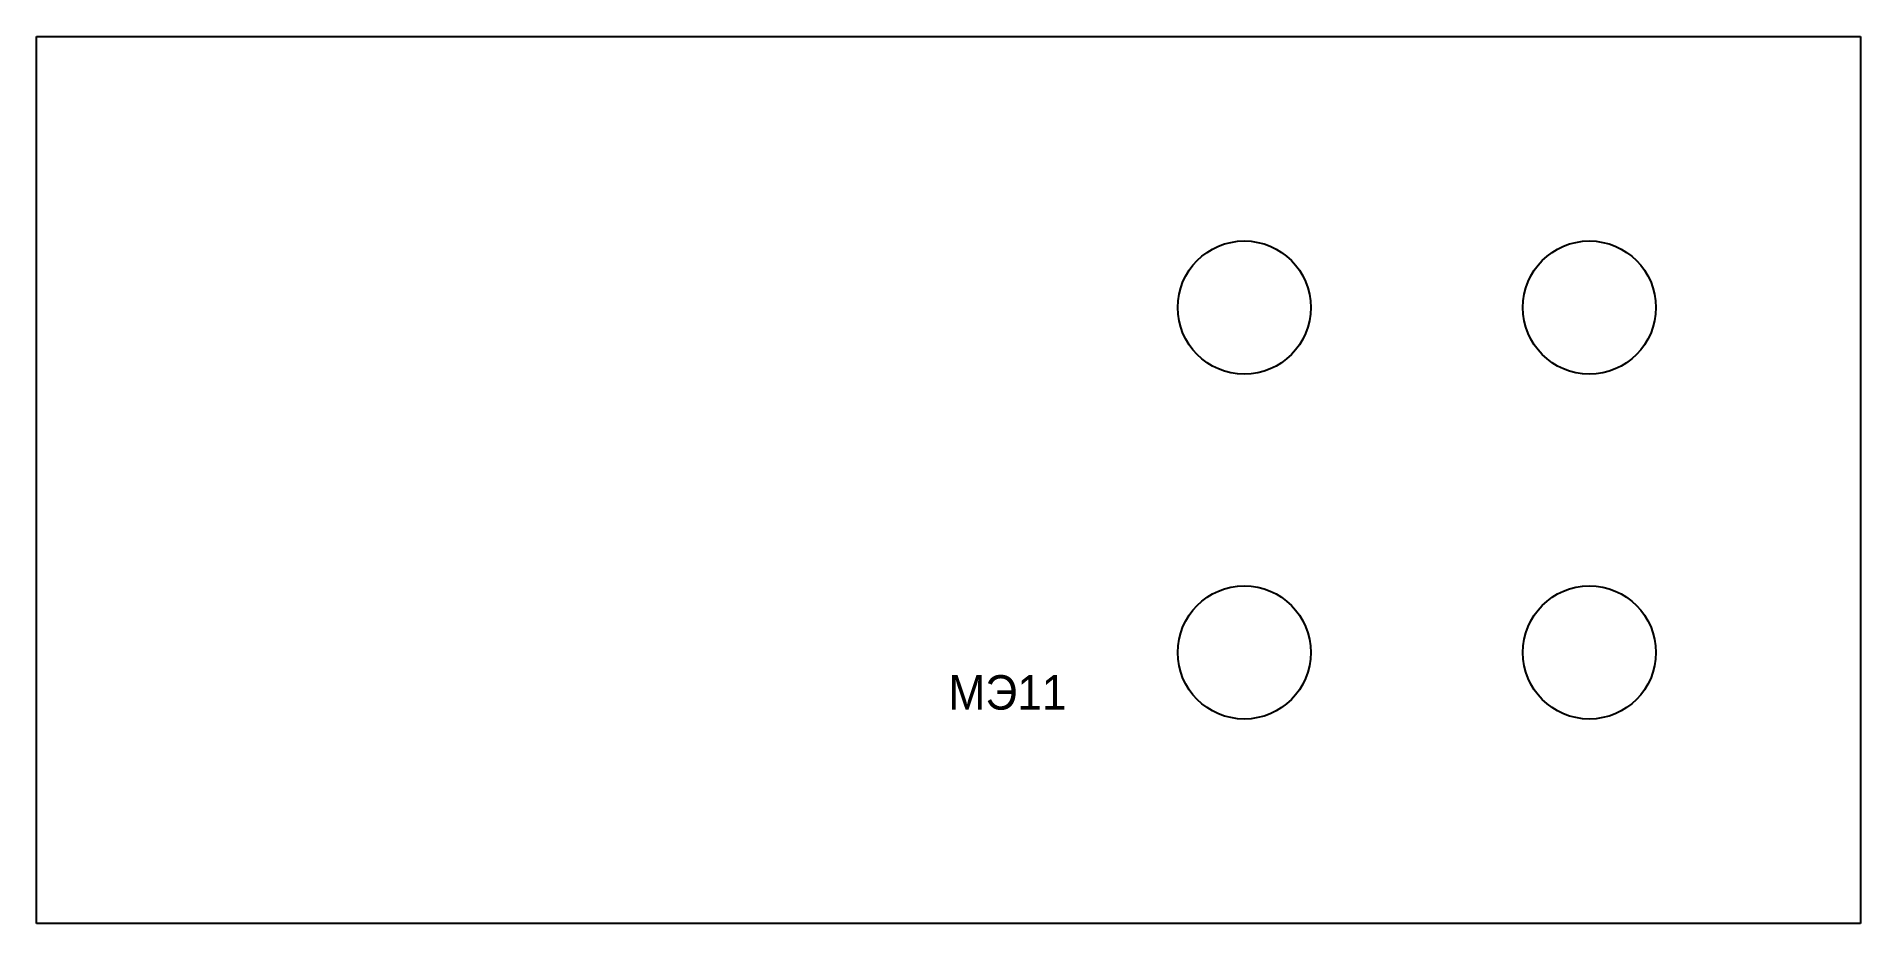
# Model space of a CAD drawing. Header units: millimetres. Extents: x 0 to 370, y 0 to 180.
import ezdxf

# ---------------------------------------------------------------- set-up
doc = ezdxf.new("R2010")
doc.units = ezdxf.units.MM

msp = doc.modelspace()

# ---------------------------------------------------------------- linework, layer by layer
for p, q in [((0, 0), (0, 180)), ((0, 180), (370, 180)), ((370, 180), (370, 0)), ((370, 0), (0, 0))]:
    msp.add_line(p, q)
for centre in [(245, 125), (315, 125), (245, 55), (315, 55)]:
    msp.add_circle(centre, 13.5)

# ---------------------------------------------------------------- texts
at = {"insert": (185, 50.4), "char_height": 7, "attachment_point": 1}
msp.add_mtext('\\H3.50;\\W0.960;\\Q15;\\Q0;\\H7.00;МЭ11', dxfattribs=at)

doc.saveas('drawing.dxf')
